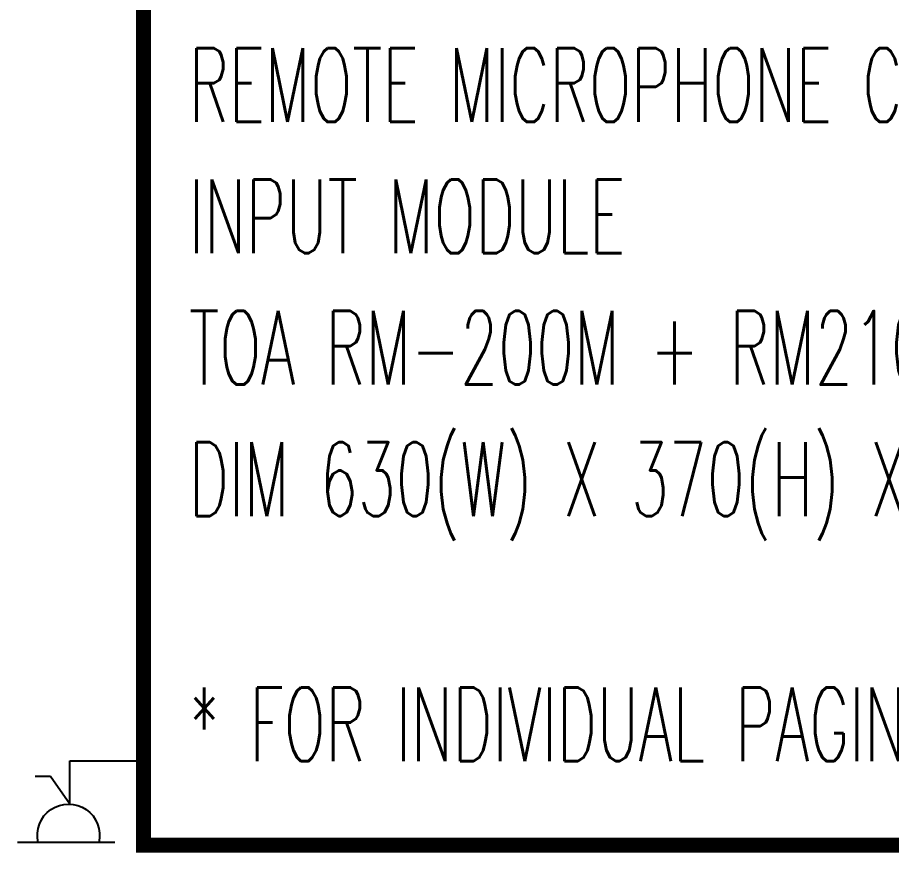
# Model space of a CAD drawing. Header units: millimetres. Extents: x 2974 to 5671, y 1205 to 3288.
# Drawn here: x 3777.7 to 3886.9, y 2764.9 to 2869.2 of the extents above; entities that cross this region are included whole.
import ezdxf

# ---------------------------------------------------------------- set-up
doc = ezdxf.new("R2010")
doc.units = ezdxf.units.MM
doc.layers.add('M-_ACONREDT_A_N', color=3, linetype='Continuous')
doc.styles.add('SIMPLEX', font='simplex.shx', dxfattribs={"width": 0.6})

# ---------------------------------------------------------------- blocks, each defined once
blk = doc.blocks.new('SSC')
at = {"color": 0, "linetype": 'Continuous'}
for p, q in [((-20133601, 8679442), (-20148436, 8679442)), ((-20133601, 8670690), (-20133601, 8679442)), ((-20133601, 8670690), (-20129733, 8676311)), ((-20129733, 8676311), (-20126604, 8676311))]:
    blk.add_line(p, q, dxfattribs=at)
at = {"color": 0}
blk.add_line((-20142640, 8663006), (-20123057, 8663006), dxfattribs=at)
blk.add_arc((-20133337, 8664461), 6284, 346.61354, 193.38646, dxfattribs=at)

msp = doc.modelspace()

# ---------------------------------------------------------------- linework, layer by layer
at = {"color": 0, "ltscale": 0.5, "const_width": 1.84214, "elevation": -1204.84475}
msp.add_lwpolyline([(3793.46201, 2971.37515), (4075.61861, 2971.37515), (4075.61861, 2765.86336), (3793.46201, 2765.86336)], close=True, dxfattribs=at)

# ---------------------------------------------------------------- block references
at = {"color": 0, "xscale": -0.0006199527445536072, "yscale": 0.0006199527445536072, "zscale": 0.0006199527445536072}
msp.add_blockref('SSC', (-8697.61613, -2604.45833, -1204.84475), dxfattribs=at)

# ---------------------------------------------------------------- texts
at = {"layer": 'M-_ACONREDT_A_N', "color": 0, "ltscale": 0.5, "char_height": 9.210686, "attachment_point": 1, "line_spacing_factor": 1.068183, "style": 'SIMPLEX'}
for s, insert, width in [('REMOTE MICROPHONE CONSOLE C/W EXTENSION UNIT AND MIC INPUT MODULE\\PTOA RM-200M + RM210F (4)\\PDIM 630(W) X 370(H) X 215(D)', (3799.14346, 2865.35107, -1207.38114), 264.8218983), ('* FOR INDIVIDUAL PAGING TO BLOCK 2, 3, 4 ONLY ', (3799.14346, 2785.55564, -1207.38114), 263.3197072)]:
    msp.add_mtext(s, dxfattribs=dict(at, insert=insert, width=width))

doc.saveas('drawing.dxf')
